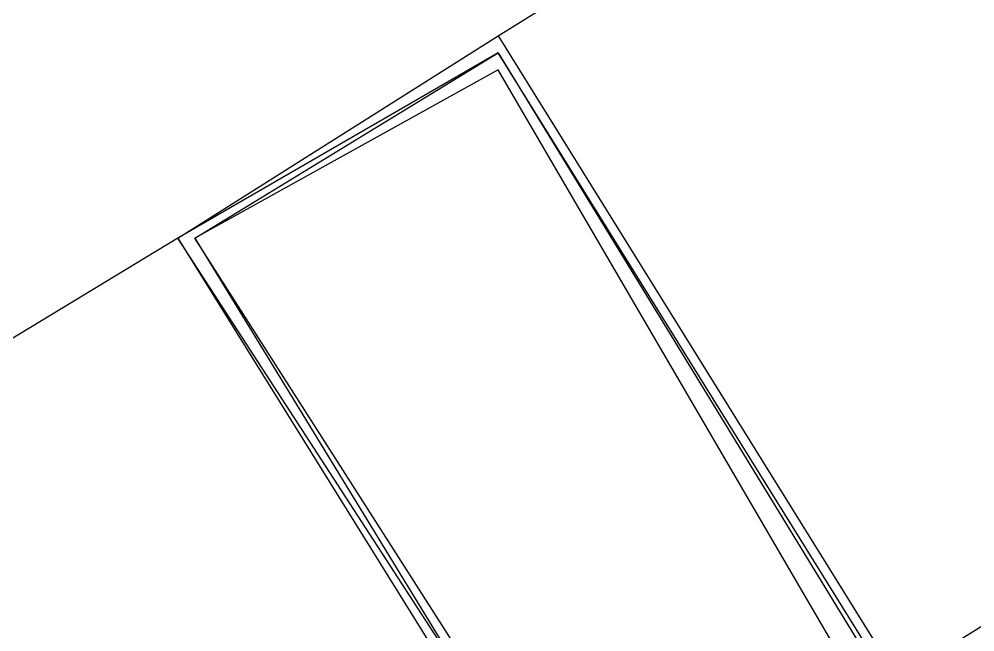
# Model space of a CAD drawing. Header units: feet. Extents: x -84 to 198, y -22 to 181.
# Drawn here: x 109.434 to 110.191, y 28.959 to 29.444 of the extents above; entities that cross this region are included whole.
import ezdxf

# ---------------------------------------------------------------- set-up
doc = ezdxf.new("R2010")
doc.units = ezdxf.units.FT
doc.layers.add('A-LINEA', color=7, linetype='CONTINUOUS')

msp = doc.modelspace()

# ---------------------------------------------------------------- linework, layer by layer
at = {"layer": 'A-LINEA'}
for p, q in [((109.8133, 29.4311), (112.9467, 31.3911)), ((109.8133, 29.4311), (112.9467, 31.3911)), ((109.56, 29.2711), (106.3867, 27.3511)), ((109.56, 29.2711), (106.3867, 27.3511))]:
    msp.add_line(p, q, dxfattribs=at)
for points in [[(110.04, 28.8311), (113.3867, 30.9244), (113.3867, 30.9378), (113.3733, 30.9511), (110.0267, 28.8578), (110.0267, 28.8444), (110.04, 28.8311)], [(110.04, 28.8311), (113.3867, 30.9244), (113.3867, 30.9378), (113.3733, 30.9511), (110.0267, 28.8578), (110.0267, 28.8444), (110.04, 28.8311)], [(109.56, 29.2711), (109.8133, 29.4311), (110.12, 28.9378), (109.88, 28.7778), (109.56, 29.2711)], [(109.56, 29.2711), (109.8133, 29.4311), (110.12, 28.9378), (109.88, 28.7778), (109.56, 29.2711)], [(109.8133, 29.4178), (109.56, 29.2711), (109.8667, 28.7778), (110.12, 28.9244), (109.8133, 29.4178)], [(109.8133, 29.4178), (109.56, 29.2711), (109.8667, 28.7778), (110.12, 28.9244), (109.8133, 29.4178)], [(109.5733, 29.2711), (109.8133, 29.4178), (110.1067, 28.9378), (109.88, 28.7911), (109.5733, 29.2711)], [(109.5733, 29.2711), (109.8133, 29.4178), (110.1067, 28.9378), (109.88, 28.7911), (109.5733, 29.2711)], [(109.8133, 29.4044), (109.5733, 29.2711), (109.8667, 28.7911), (110.0933, 28.9244), (109.8133, 29.4044)], [(109.8133, 29.4044), (109.5733, 29.2711), (109.8667, 28.7911), (110.0933, 28.9244), (109.8133, 29.4044)]]:
    msp.add_lwpolyline(points, dxfattribs=at)

doc.saveas('drawing.dxf')
